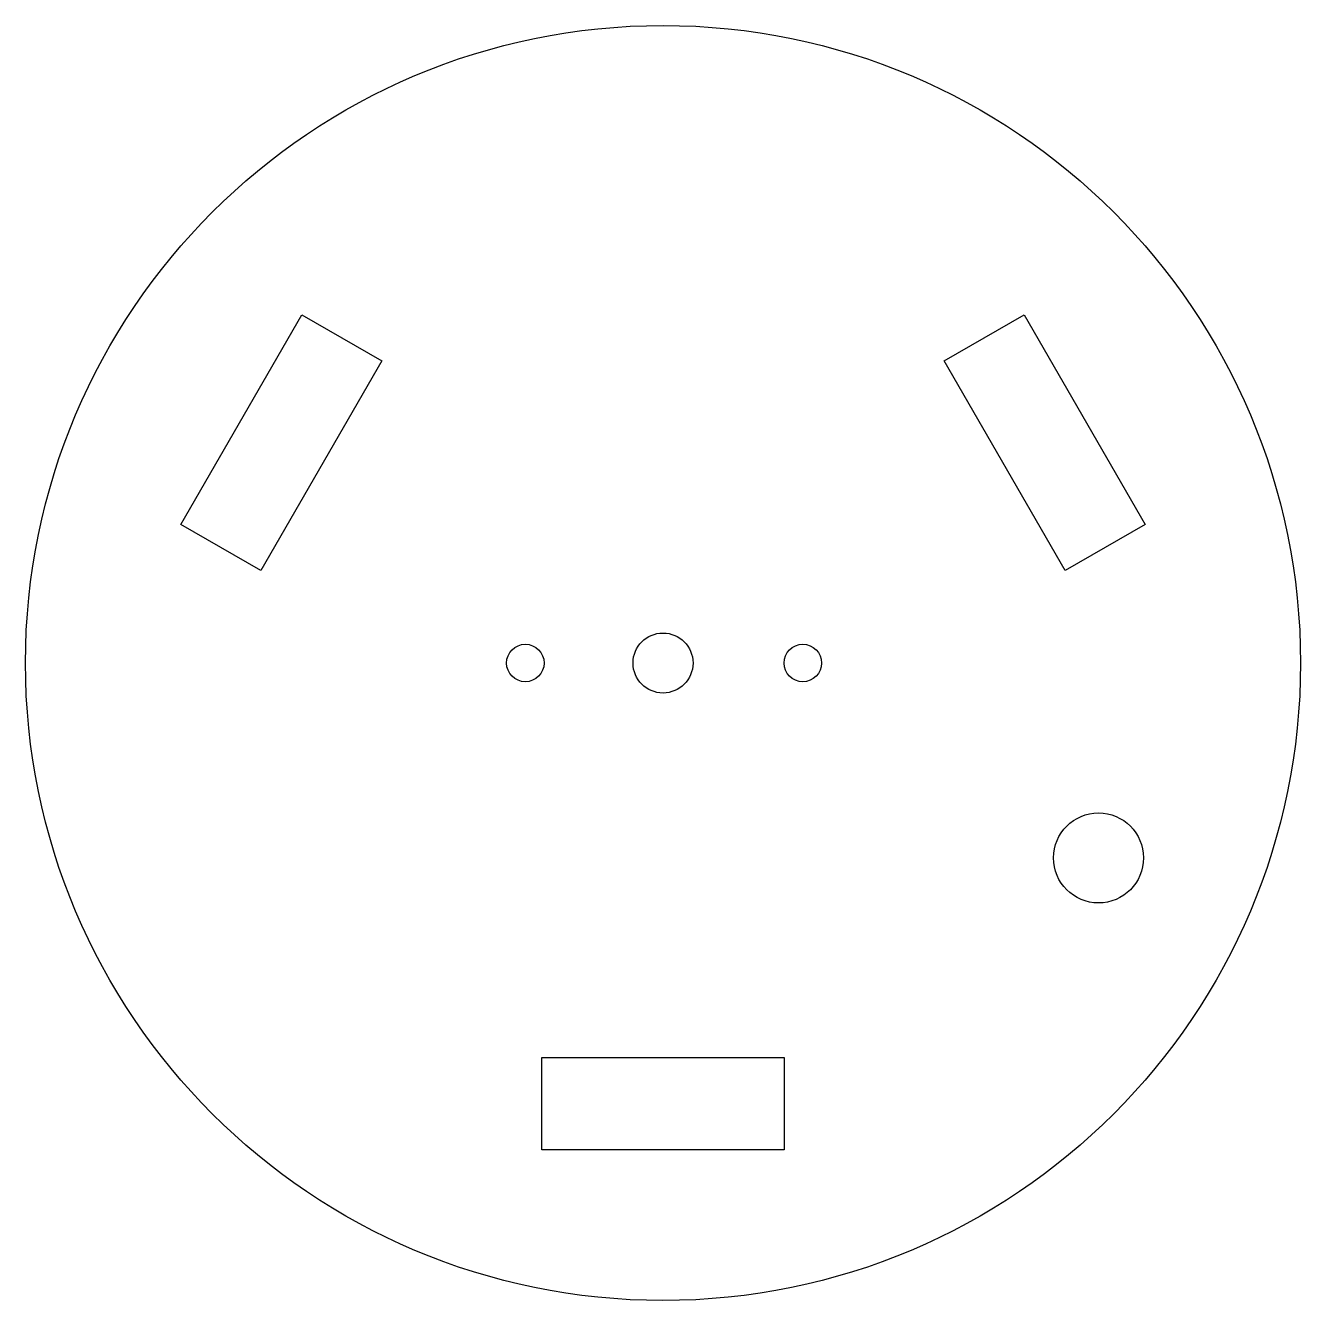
# Model space of a CAD drawing. Header units: millimetres. Extents: x -85 to 85, y -85 to 85.
import ezdxf

# ---------------------------------------------------------------- set-up
doc = ezdxf.new("R2010")
doc.units = ezdxf.units.MM

msp = doc.modelspace()

# ---------------------------------------------------------------- linework, layer by layer
for points in [[(-37.49, 40.29), (-53.64, 12.32), (-64.29, 18.47), (-48.14, 46.44)], [(53.64, 12.32), (37.49, 40.29), (48.14, 46.44), (64.29, 18.47)], [(-16.15, -52.61), (16.15, -52.61), (16.15, -64.91), (-16.15, -64.91)]]:
    msp.add_lwpolyline(points, close=True)
for centre, radius in [((0, 0), 85), ((0, 0), 4), ((-18.36, 0), 2.5), ((18.64, 0), 2.5), ((58.07, -25.99), 6)]:
    msp.add_circle(centre, radius)

doc.saveas('drawing.dxf')
